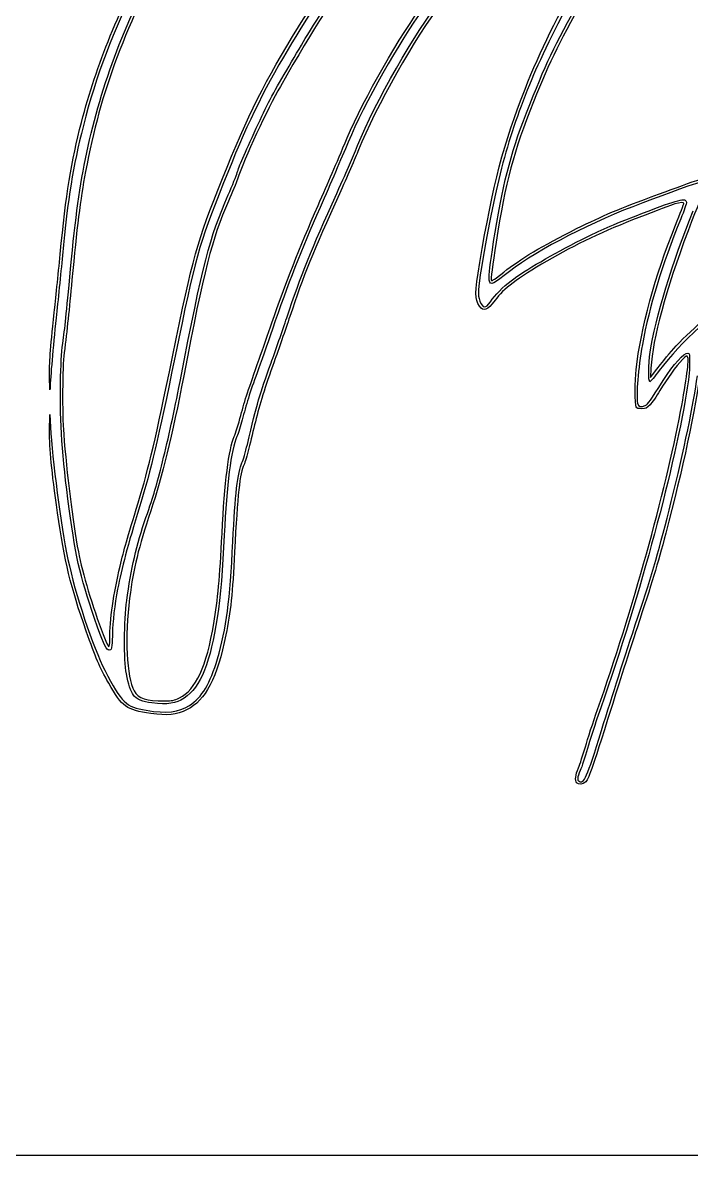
# Model space of a CAD drawing. Extents: x 0.09 to 7.25, y 10.43 to 11.9.
# Drawn here: x 0.4946 to 0.7672, y 10.4281 to 10.8905 of the extents above; entities that cross this region are included whole.
import ezdxf

# ---------------------------------------------------------------- set-up
doc = ezdxf.new("R2010")
doc.units = 0
doc.layers.add('Laag_1', color=7, linetype='CONTINUOUS')

msp = doc.modelspace()

# ---------------------------------------------------------------- linework, layer by layer
at = {"layer": 'Laag_1', "color": 1}
msp.add_lwpolyline([(0.092474, 10.428123), (0.092474, 11.895275), (7.245812, 11.895275), (7.245812, 10.428123)], close=True, dxfattribs=at)
at = {"layer": 'Laag_1', "color": 7}
for points in [[(0.505565, 10.745384)], [(0.5472, 10.612797)], [(0.558484, 10.614855)]]:
    msp.add_lwpolyline(points, close=True, dxfattribs=at)
for points in [[(0.750776, 10.749466), (0.750557, 10.745607), (0.751407, 10.746705)], [(0.505547, 10.723709), (0.505602, 10.730508), (0.505884, 10.725363)]]:
    msp.add_lwpolyline(points, dxfattribs=at)
for points in [[(0.556454, 10.925856), (0.536334, 10.889204), (0.526442, 10.862957), (0.520227, 10.829735)], [(0.518575, 10.849764), (0.524852, 10.87388), (0.533434, 10.894837), (0.549127, 10.924364)], [(0.520744, 10.837477), (0.526607, 10.865348), (0.536949, 10.892458), (0.552547, 10.920843)], [(0.634979, 10.919035), (0.621424, 10.900922), (0.614181, 10.889733), (0.599653, 10.864463)], [(0.629563, 10.920292), (0.624138, 10.913346), (0.610407, 10.892507), (0.602806, 10.879684)], [(0.607033, 10.888739), (0.612707, 10.897882), (0.623741, 10.914431), (0.62749, 10.919425)], [(0.609791, 10.883941), (0.614852, 10.892567), (0.625253, 10.907866), (0.634269, 10.919944)], [(0.69942, 10.863355), (0.705767, 10.879429), (0.712557, 10.893056), (0.723409, 10.911496)], [(0.542301, 10.90869), (0.531219, 10.886538), (0.524482, 10.86886), (0.519348, 10.848465)], [(0.701372, 10.857082), (0.709078, 10.876429), (0.711902, 10.882186), (0.724813, 10.904856)], [(0.72542, 10.903797), (0.713786, 10.883476), (0.709698, 10.875198), (0.702865, 10.858111)], [(0.626917, 10.843433), (0.633804, 10.859761), (0.648388, 10.885236), (0.65873, 10.899007)], [(0.631179, 10.840387), (0.638044, 10.857517), (0.65509, 10.887357), (0.665082, 10.899737)], [(0.664884, 10.897775), (0.655338, 10.885724), (0.638233, 10.855326), (0.631557, 10.83855)], [(0.719096, 10.901942), (0.714769, 10.89449), (0.70568, 10.875942), (0.702169, 10.867397)], [(0.657782, 10.895883), (0.648528, 10.883441), (0.63374, 10.857134), (0.627311, 10.841679)], [(0.576049, 10.826817), (0.586388, 10.852669), (0.593631, 10.867146), (0.607033, 10.888739)], [(0.60224, 10.871078), (0.604674, 10.875221), (0.608071, 10.881009), (0.609791, 10.883941)], [(0.602806, 10.879684), (0.592312, 10.861978), (0.585589, 10.848024), (0.57651, 10.825112)], [(0.589818, 10.847375), (0.594169, 10.856849), (0.596544, 10.861381), (0.60224, 10.871078)], [(0.702169, 10.867397), (0.692137, 10.842982), (0.687694, 10.826324), (0.681685, 10.790592)], [(0.599653, 10.864463), (0.59444, 10.855395), (0.584906, 10.834741), (0.582182, 10.826612)], [(0.680991, 10.792503), (0.68633, 10.82444), (0.690723, 10.841327), (0.69942, 10.863355)], [(0.687252, 10.804898), (0.690874, 10.827051), (0.693973, 10.838505), (0.701372, 10.857082)], [(0.702865, 10.858111), (0.694729, 10.837767), (0.691497, 10.825636), (0.687624, 10.800914)], [(0.509879, 10.795947), (0.512255, 10.820358), (0.514438, 10.833868), (0.518575, 10.849764)], [(0.519348, 10.848465), (0.514975, 10.831093), (0.513121, 10.81958), (0.510799, 10.795373)], [(0.582063, 10.829249), (0.582769, 10.831686), (0.584901, 10.836667), (0.589818, 10.847375)], [(0.615012, 10.81577), (0.619433, 10.825817), (0.622094, 10.832002), (0.626917, 10.843433)], [(0.514124, 10.789929), (0.516148, 10.811504), (0.517846, 10.823705), (0.520744, 10.837477)], [(0.627311, 10.841679), (0.624385, 10.834644), (0.620279, 10.825108), (0.615839, 10.815036)], [(0.622634, 10.820726), (0.62782, 10.832165), (0.628635, 10.83404), (0.631179, 10.840387)], [(0.631557, 10.83855), (0.63027, 10.835316), (0.626744, 10.827212), (0.623722, 10.820543)], [(0.800806, 10.834415), (0.779938, 10.82869), (0.765745, 10.823978), (0.743387, 10.815355)], [(0.520227, 10.829735), (0.518063, 10.818167), (0.516627, 10.806724), (0.514672, 10.785475)], [(0.578412, 10.82014), (0.580087, 10.824003), (0.581729, 10.828101), (0.582063, 10.829249)], [(0.753909, 10.820484), (0.7687, 10.82596), (0.77466, 10.827962), (0.786983, 10.831592)], [(0.555659, 10.754054), (0.564121, 10.795531), (0.565489, 10.800411), (0.576049, 10.826817)], [(0.57651, 10.825112), (0.566232, 10.79917), (0.565019, 10.79483), (0.556756, 10.75437)], [(0.582182, 10.826612), (0.581674, 10.825096), (0.580024, 10.821032), (0.578515, 10.817581)], [(0.558758, 10.743927), (0.5682, 10.792713), (0.570661, 10.802257), (0.578412, 10.82014)], [(0.602261, 10.770013), (0.608134, 10.787604), (0.612151, 10.797605), (0.622634, 10.820726)], [(0.623722, 10.820543), (0.613184, 10.797287), (0.60904, 10.787025), (0.603538, 10.770564)], [(0.720468, 10.806383), (0.73144, 10.811864), (0.73729, 10.814331), (0.753909, 10.820484)], [(0.747364, 10.812652), (0.762154, 10.818379), (0.764965, 10.819091), (0.765237, 10.817176)], [(0.773004, 10.820665), (0.771555, 10.819685), (0.770101, 10.81657), (0.765931, 10.805508)], [(0.578515, 10.817581), (0.571691, 10.801966), (0.568603, 10.789917), (0.560249, 10.746315)], [(0.596244, 10.767997), (0.601588, 10.783648), (0.607504, 10.798708), (0.615012, 10.81577)], [(0.615839, 10.815036), (0.608154, 10.7976), (0.602714, 10.783682), (0.596433, 10.765384)], [(0.743387, 10.815355), (0.72339, 10.807641), (0.7017, 10.796045), (0.690885, 10.787283)], [(0.760509, 10.816463), (0.759411, 10.816139), (0.752807, 10.813657), (0.745834, 10.810947)], [(0.764209, 10.816721), (0.764209, 10.817221), (0.762731, 10.817116), (0.760509, 10.816463)], [(0.760751, 10.807792), (0.762653, 10.812521), (0.764209, 10.816539), (0.764209, 10.816721)], [(0.765237, 10.817176), (0.7653, 10.816739), (0.764252, 10.81368), (0.762908, 10.810378)], [(0.745834, 10.810947), (0.731845, 10.80551), (0.719793, 10.799782), (0.70835, 10.793132)], [(0.722598, 10.80198), (0.73133, 10.806372), (0.732957, 10.807074), (0.747364, 10.812652)], [(0.762908, 10.810378), (0.755186, 10.791394), (0.750134, 10.774797), (0.747296, 10.759084)], [(0.750439, 10.755975), (0.752403, 10.769405), (0.7597, 10.793351), (0.768004, 10.813626)], [(0.690799, 10.788685), (0.697111, 10.793787), (0.706678, 10.799494), (0.720468, 10.806383)], [(0.74474, 10.748881), (0.746613, 10.765656), (0.752461, 10.787173), (0.760751, 10.807792)], [(0.765931, 10.805508), (0.756688, 10.780992), (0.751481, 10.761736), (0.750776, 10.749466)], [(0.684821, 10.786499), (0.684821, 10.789086), (0.685472, 10.794015), (0.687252, 10.804898)], [(0.687624, 10.800914), (0.686134, 10.791402), (0.685411, 10.785503), (0.6857, 10.785214)], [(0.69371, 10.78508), (0.699575, 10.789505), (0.710477, 10.795883), (0.722598, 10.80198)], [(0.507486, 10.772224), (0.507995, 10.776973), (0.509072, 10.787649), (0.509879, 10.795947)], [(0.510799, 10.795373), (0.510091, 10.78799), (0.508942, 10.776575), (0.508246, 10.770006)], [(0.680897, 10.774747), (0.678855, 10.777784), (0.678866, 10.779767), (0.680991, 10.792503)], [(0.70835, 10.793132), (0.696138, 10.786035), (0.690747, 10.781964), (0.687189, 10.777154)], [(0.510948, 10.759515), (0.51182, 10.765944), (0.51235, 10.771013), (0.514124, 10.789929)], [(0.681685, 10.790592), (0.680178, 10.781629), (0.680071, 10.779399), (0.681029, 10.776851)], [(0.690885, 10.787283), (0.685759, 10.783131), (0.684821, 10.78301), (0.684821, 10.786499)], [(0.6857, 10.785214), (0.685975, 10.784939), (0.687212, 10.785786), (0.690799, 10.788685)], [(0.514672, 10.785475), (0.513542, 10.773205), (0.512684, 10.765124), (0.511509, 10.755708)], [(0.685287, 10.77652), (0.687105, 10.779188), (0.690577, 10.782716), (0.69371, 10.78508)], [(0.795624, 10.785658), (0.775305, 10.771408), (0.763371, 10.76069), (0.754175, 10.748432)], [(0.761093, 10.758517), (0.767908, 10.765927), (0.778249, 10.774645), (0.791395, 10.784064)], [(0.687189, 10.777154), (0.684071, 10.772938), (0.682514, 10.772342), (0.680897, 10.774747)], [(0.681029, 10.776851), (0.682192, 10.773752), (0.683339, 10.773663), (0.685287, 10.77652)], [(0.505567, 10.745397), (0.505497, 10.752591), (0.50572, 10.755745), (0.507486, 10.772224)], [(0.508246, 10.770006), (0.506917, 10.757472), (0.505935, 10.746112), (0.50575, 10.741158)], [(0.595863, 10.75155), (0.597662, 10.75655), (0.600541, 10.764859), (0.602261, 10.770013)], [(0.603538, 10.770564), (0.601713, 10.765107), (0.598834, 10.756786), (0.59714, 10.752073)], [(0.596433, 10.765384), (0.594338, 10.759282), (0.591518, 10.751255), (0.590166, 10.747546)], [(0.591045, 10.753114), (0.592455, 10.757055), (0.594794, 10.763753), (0.596244, 10.767997)], [(0.510001, 10.743064), (0.510148, 10.751075), (0.510401, 10.755478), (0.510948, 10.759515)], [(0.747296, 10.759084), (0.745505, 10.749165), (0.744636, 10.7386), (0.745327, 10.735143)], [(0.511509, 10.755708), (0.510754, 10.749644), (0.510652, 10.731366), (0.511325, 10.72245)], [(0.556756, 10.75437), (0.549595, 10.719306), (0.547076, 10.708607), (0.542351, 10.693184)], [(0.750331, 10.743907), (0.749663, 10.743865), (0.74973, 10.751106), (0.750439, 10.755975)], [(0.751407, 10.746705), (0.756624, 10.753436), (0.758303, 10.755484), (0.761093, 10.758517)], [(0.755738, 10.744362), (0.760071, 10.751148), (0.764266, 10.755829), (0.765818, 10.755608)], [(0.765728, 10.754096), (0.76539, 10.754692), (0.765172, 10.754572), (0.763583, 10.752923)], [(0.765818, 10.755608), (0.766562, 10.7555), (0.766592, 10.755315), (0.766542, 10.751088)], [(0.541673, 10.694521), (0.546239, 10.709509), (0.548772, 10.720288), (0.555659, 10.754054)], [(0.583543, 10.730146), (0.585267, 10.736592), (0.586645, 10.740812), (0.591045, 10.753114)], [(0.5862, 10.718339), (0.590266, 10.7354), (0.591166, 10.738491), (0.595863, 10.75155)], [(0.59714, 10.752073), (0.593355, 10.741544), (0.591233, 10.734758), (0.589476, 10.727565)], [(0.763583, 10.752923), (0.761005, 10.750248), (0.757248, 10.745076), (0.75439, 10.74027)], [(0.771179, 10.74973), (0.768926, 10.732596), (0.763719, 10.708063), (0.756826, 10.682104)], [(0.762876, 10.731793), (0.765317, 10.744718), (0.76637, 10.752954), (0.765728, 10.754096)], [(0.766542, 10.751088), (0.766501, 10.748054), (0.766126, 10.744499), (0.765323, 10.739696)], [(0.50575, 10.741158), (0.505691, 10.739541), (0.505607, 10.741444), (0.505565, 10.745384)], [(0.560249, 10.746315), (0.55549, 10.72148), (0.551611, 10.705542), (0.546831, 10.691192)], [(0.590166, 10.747546), (0.587283, 10.739635), (0.585626, 10.734391), (0.584089, 10.728308)], [(0.74474, 10.733606), (0.744252, 10.734516), (0.744249, 10.744532), (0.74474, 10.748881)], [(0.754175, 10.748432), (0.752313, 10.74595), (0.750583, 10.743914), (0.750331, 10.743907)], [(0.759059, 10.694996), (0.764178, 10.715585), (0.768248, 10.735182), (0.769717, 10.74631)], [(0.513567, 10.692081), (0.510611, 10.714037), (0.509709, 10.726939), (0.510001, 10.743064)], [(0.551596, 10.71122), (0.554076, 10.721082), (0.556326, 10.731359), (0.558758, 10.743927)], [(0.74848, 10.734252), (0.749633, 10.734926), (0.750372, 10.735955), (0.755738, 10.744362)], [(0.765323, 10.739696), (0.759546, 10.705161), (0.745235, 10.652953), (0.728769, 10.60634)], [(0.75439, 10.74027), (0.753016, 10.73796), (0.751218, 10.735356), (0.750394, 10.734482)], [(0.729004, 10.610154), (0.743132, 10.650248), (0.756628, 10.698715), (0.762876, 10.731793)], [(0.747008, 10.732895), (0.745517, 10.732895), (0.74504, 10.733045), (0.74474, 10.733606)], [(0.745327, 10.735143), (0.745627, 10.733643), (0.746846, 10.733299), (0.74848, 10.734252)], [(0.750394, 10.734482), (0.749005, 10.733012), (0.748757, 10.732895), (0.747008, 10.732895)], [(0.580814, 10.721481), (0.581396, 10.722811), (0.582625, 10.72671), (0.583543, 10.730146)], [(0.584089, 10.728308), (0.583476, 10.725883), (0.582502, 10.722821), (0.581925, 10.721504)], [(0.589476, 10.727565), (0.588736, 10.724535), (0.587546, 10.719661), (0.586832, 10.716735)], [(0.508812, 10.690451), (0.506352, 10.707711), (0.505489, 10.716501), (0.505547, 10.723709)], [(0.505884, 10.725363), (0.506575, 10.712717), (0.510292, 10.684694), (0.513049, 10.671342)], [(0.511325, 10.72245), (0.512505, 10.706815), (0.515056, 10.686299), (0.517289, 10.674493)], [(0.575873, 10.682004), (0.576927, 10.702942), (0.578621, 10.716479), (0.580814, 10.721481)], [(0.581925, 10.721504), (0.579577, 10.716152), (0.577764, 10.701952), (0.576788, 10.68127)], [(0.583976, 10.710806), (0.584471, 10.711895), (0.585472, 10.715285), (0.5862, 10.718339)], [(0.586832, 10.716735), (0.586117, 10.713809), (0.585222, 10.710805), (0.584842, 10.71006)], [(0.544858, 10.68848), (0.548089, 10.697894), (0.549119, 10.701371), (0.551596, 10.71122)], [(0.58028, 10.678692), (0.581184, 10.697739), (0.582251, 10.707009), (0.583976, 10.710806)], [(0.584842, 10.71006), (0.583122, 10.706689), (0.582167, 10.697838), (0.581001, 10.674466)], [(0.534314, 10.668626), (0.535952, 10.675458), (0.537151, 10.679677), (0.541673, 10.694521)], [(0.745461, 10.647823), (0.751443, 10.665934), (0.754284, 10.675788), (0.759059, 10.694996)], [(0.520488, 10.642126), (0.514091, 10.660407), (0.511661, 10.670465), (0.508812, 10.690451)], [(0.52514, 10.643773), (0.518304, 10.662941), (0.516444, 10.670702), (0.513567, 10.692081)], [(0.542351, 10.693184), (0.537287, 10.676653), (0.534982, 10.668015), (0.53328, 10.659191)], [(0.546831, 10.691192), (0.541781, 10.676032), (0.539829, 10.667987), (0.53818, 10.655545)], [(0.537031, 10.654627), (0.53873, 10.667338), (0.54106, 10.677416), (0.544858, 10.68848)], [(0.576788, 10.68127), (0.575481, 10.653593), (0.573113, 10.637471), (0.568702, 10.626205)], [(0.572533, 10.645256), (0.574193, 10.655248), (0.574938, 10.663441), (0.575873, 10.682004)], [(0.756826, 10.682104), (0.753276, 10.668738), (0.751314, 10.662262), (0.745106, 10.643415)], [(0.574022, 10.630734), (0.57769, 10.643332), (0.579122, 10.654304), (0.58028, 10.678692)], [(0.513049, 10.671342), (0.515846, 10.657797), (0.523363, 10.635174), (0.528068, 10.626141)], [(0.517289, 10.674493), (0.518947, 10.665727), (0.523049, 10.652035), (0.527417, 10.640684)], [(0.581001, 10.674466), (0.580158, 10.657591), (0.579352, 10.649811), (0.577491, 10.640597)], [(0.53011, 10.638859), (0.53011, 10.646757), (0.531605, 10.657322), (0.534314, 10.668626)], [(0.53328, 10.659191), (0.532112, 10.653139), (0.531213, 10.645399), (0.531208, 10.641367)], [(0.536857, 10.624731), (0.53583, 10.63026), (0.535925, 10.64633), (0.537031, 10.654627)], [(0.53818, 10.655545), (0.536122, 10.640008), (0.536936, 10.623163), (0.54001, 10.617693)], [(0.529878, 10.634385), (0.52875, 10.634385), (0.527856, 10.636156), (0.52514, 10.643773)], [(0.558484, 10.614855), (0.565203, 10.618166), (0.569618, 10.627721), (0.572533, 10.645256)], [(0.730603, 10.601519), (0.735302, 10.616674), (0.739725, 10.630455), (0.745461, 10.647823)], [(0.745106, 10.643415), (0.742111, 10.63432), (0.737397, 10.619684), (0.734634, 10.610892)], [(0.529655, 10.620918), (0.52586, 10.62759), (0.524367, 10.631046), (0.520488, 10.642126)], [(0.527417, 10.640684), (0.529708, 10.634732), (0.530109, 10.634461), (0.53011, 10.638859)], [(0.531208, 10.641367), (0.531208, 10.639649), (0.5311, 10.637375), (0.530972, 10.636314)], [(0.577491, 10.640597), (0.57397, 10.623165), (0.569032, 10.613653), (0.561633, 10.610052)], [(0.530972, 10.636314), (0.530766, 10.634602), (0.530644, 10.634385), (0.529878, 10.634385)], [(0.562596, 10.611772), (0.567665, 10.615029), (0.571117, 10.620759), (0.574022, 10.630734)], [(0.528068, 10.626141), (0.535078, 10.612686), (0.536597, 10.611214), (0.544943, 10.609794)], [(0.539713, 10.615979), (0.5386, 10.617541), (0.537654, 10.620443), (0.536857, 10.624731)], [(0.568702, 10.626205), (0.566483, 10.620538), (0.563956, 10.617045), (0.560412, 10.614745)], [(0.546834, 10.608498), (0.53664, 10.610009), (0.535316, 10.610965), (0.529655, 10.620918)], [(0.547203, 10.612797), (0.543696, 10.613196), (0.540827, 10.614415), (0.539713, 10.615979)], [(0.54001, 10.617693), (0.541775, 10.614553), (0.545049, 10.613465), (0.552358, 10.613589)], [(0.544943, 10.609794), (0.55325, 10.60838), (0.558177, 10.608932), (0.562596, 10.611772)], [(0.560412, 10.614745), (0.556907, 10.612469), (0.55393, 10.61203), (0.5472, 10.612797)], [(0.552358, 10.613589), (0.555712, 10.613648), (0.556262, 10.61376), (0.558484, 10.614855)], [(0.734634, 10.610892), (0.72603, 10.583528), (0.725546, 10.582152), (0.723878, 10.580299)], [(0.561633, 10.610052), (0.55712, 10.607856), (0.553639, 10.60749), (0.546834, 10.608498)], [(0.724025, 10.594903), (0.724947, 10.598137), (0.727188, 10.605), (0.729004, 10.610154)], [(0.728769, 10.60634), (0.727635, 10.60313), (0.72589, 10.597663), (0.72489, 10.594191)], [(0.721494, 10.5808), (0.723541, 10.579705), (0.724552, 10.582006), (0.730603, 10.601519)], [(0.721205, 10.586267), (0.721834, 10.587783), (0.723102, 10.591669), (0.724025, 10.594903)], [(0.72489, 10.594191), (0.723891, 10.59072), (0.722571, 10.586699), (0.721958, 10.585256)], [(0.720474, 10.580201), (0.719724, 10.581105), (0.719994, 10.583343), (0.721205, 10.586267)], [(0.721958, 10.585256), (0.720676, 10.582245), (0.720577, 10.581291), (0.721494, 10.5808)], [(0.723878, 10.580299), (0.723168, 10.57951), (0.721098, 10.579453), (0.720474, 10.580201)]]:
    msp.add_open_spline(points, degree=3, dxfattribs=at)

doc.saveas('drawing.dxf')
